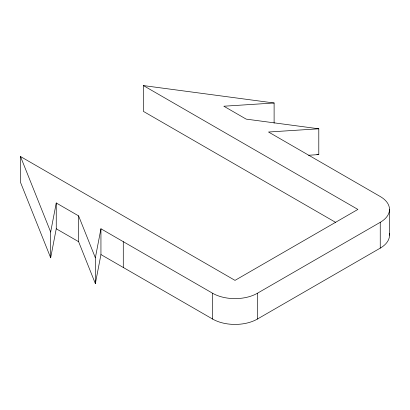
<?xml version="1.0" encoding="UTF-8"?>
<svg xmlns="http://www.w3.org/2000/svg" width="410" height="410" viewBox="0 0 410 410"><rect width="100%" height="100%" fill="white"/><g stroke="black" fill="none" stroke-linecap="round" stroke-linejoin="round"><path stroke-width="0.61" d="M335.728 222.425L143.392 111.382L143.392 85.577L357.899 209.423L235.007 280.373L20.5 156.533L20.5 182.332L50.666 257.798L50.666 231.998L56.252 202.976L78.597 215.875L95.356 257.798L95.356 283.602L78.597 241.674L78.597 215.875M50.666 257.798L56.252 228.775L56.252 202.976M95.356 257.798L100.942 228.775L212.662 293.278A31.601 18.245 0 0 0 257.352 293.278L380.244 222.322A31.601 18.245 0 0 0 380.244 196.523L268.524 132.02L318.795 128.796L318.795 154.596L308.617 155.252M95.356 283.602L100.942 254.574L100.942 228.775M100.942 254.574L212.662 319.077A31.601 18.245 0 0 0 257.352 319.077L380.244 248.127A31.601 18.245 0 0 0 389.346 233.433M274.111 123.133L274.111 102.997L223.834 106.221L246.179 119.12L318.795 128.796M143.392 85.577L274.111 102.997M316.904 154.345L318.795 154.596M56.252 228.775L78.597 241.674M20.5 156.533L50.666 231.998M389.5 209.423L389.5 235.222M380.244 222.322L380.244 248.127M257.352 293.278L257.352 319.077M212.662 293.278L212.662 319.077M123.282 241.674L123.282 267.474"/></g></svg>
